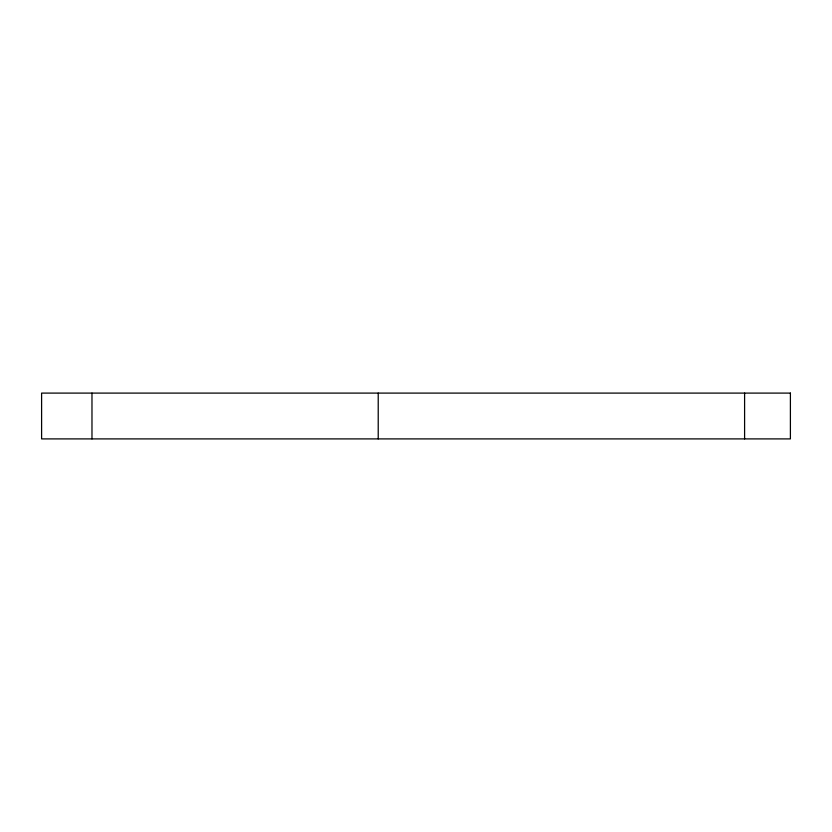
<?xml version="1.0" encoding="UTF-8"?>
<svg xmlns="http://www.w3.org/2000/svg" width="832" height="832" viewBox="0 0 832 832"><rect width="100%" height="100%" fill="white"/><g stroke="black" fill="none" stroke-linecap="round" stroke-linejoin="round"><path stroke-width="1.25" d="M744.598 393.099L744.598 438.901M378.217 393.099L378.217 438.901M91.978 393.099L91.978 438.901M790.4 393.099L41.6 393.099L41.6 438.901L790.4 438.901L790.4 393.099"/></g></svg>
